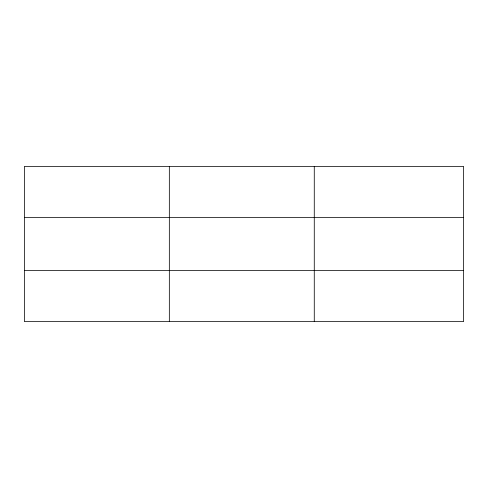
<?xml version="1.0" encoding="UTF-8"?>
<svg xmlns="http://www.w3.org/2000/svg" width="488" height="488" viewBox="0 0 488 488"><rect width="100%" height="100%" fill="white"/><g stroke="black" fill="none" stroke-linecap="round" stroke-linejoin="round"><path stroke-width="0.73" d="M169.336 321.586L169.336 166.414M314.272 321.586L314.272 166.414M463.6 217.624L463.6 166.414L24.4 166.414L24.4 321.586L463.6 321.586L463.6 217.624L24.4 217.624M24.4 270.376L463.6 270.376"/></g></svg>
